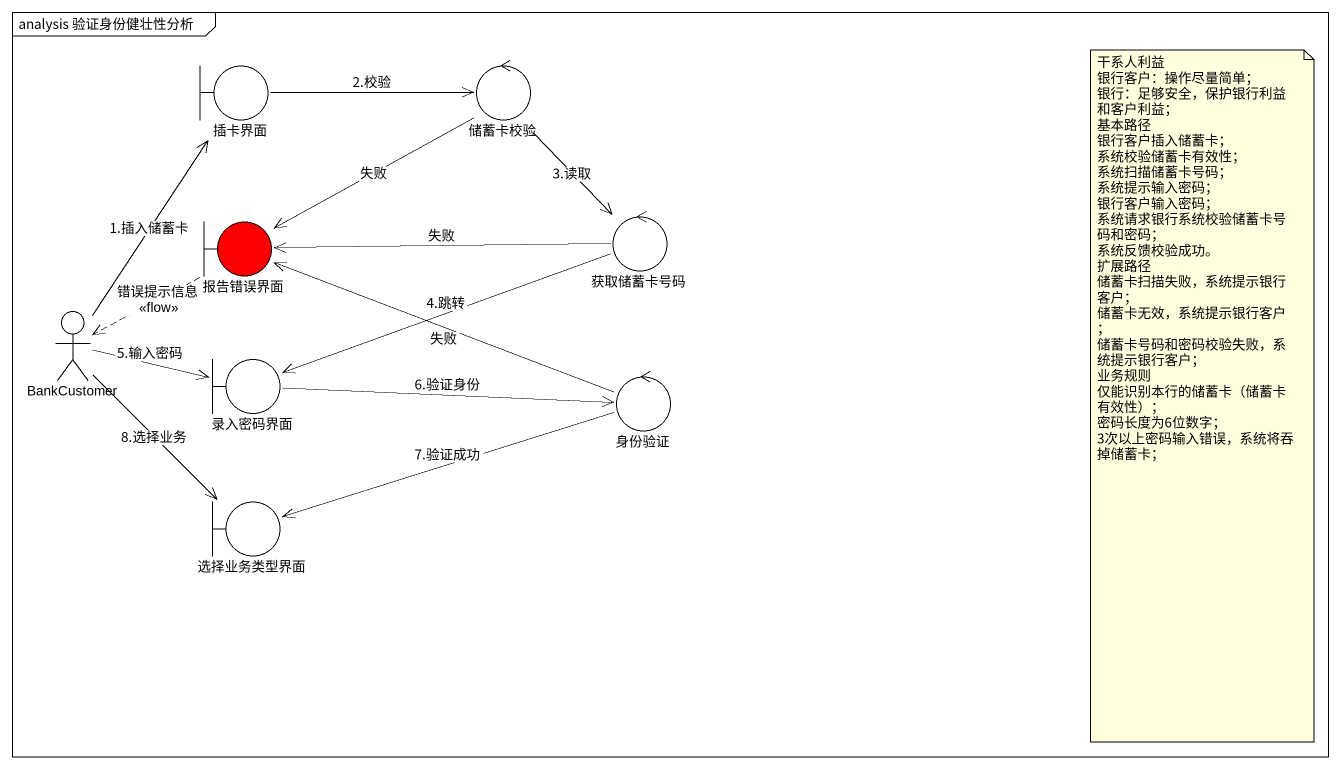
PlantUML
@startuml
mainframe analysis 验证身份健壮性分析
boundary 插卡界面
control 储蓄卡校验
boundary 报告错误界面 #FF0000
control 获取储蓄卡号码
actor BankCustomer
boundary 录入密码界面
control 身份验证
boundary 选择业务类型界面
插卡界面 -right-> 储蓄卡校验 : 2.校验
储蓄卡校验 --> 报告错误界面 : 失败
储蓄卡校验 --> 获取储蓄卡号码 : 3.读取
报告错误界面 ..> BankCustomer : 错误提示信息\n<<flow>>
获取储蓄卡号码 -left-> 报告错误界面 : 失败
获取储蓄卡号码 -left-> 录入密码界面 : 4.跳转
BankCustomer -up-> 插卡界面 : 1.插入储蓄卡
BankCustomer -right-> 录入密码界面 : 5.输入密码
BankCustomer --> 选择业务类型界面 : 8.选择业务
录入密码界面 -right-> 身份验证 : 6.验证身份
身份验证 -left-> 报告错误界面 : 失败
身份验证 -left-> 选择业务类型界面 : 7.验证成功
note as N1
  干系人利益
  银行客户：操作尽量简单；
  银行：足够安全，保护银行利益和客户利益；
  基本路径
  银行客户插入储蓄卡；
  系统校验储蓄卡有效性；
  系统扫描储蓄卡号码；
  系统提示输入密码；
  银行客户输入密码；
  系统请求银行系统校验储蓄卡号码和密码；
  系统反馈校验成功。
  扩展路径
  储蓄卡扫描失败，系统提示银行客户；
  储蓄卡无效，系统提示银行客户；
  储蓄卡号码和密码校验失败，系统提示银行客户；
  业务规则
  仅能识别本行的储蓄卡（储蓄卡有效性）；
  密码长度为6位数字；
  3次以上密码输入错误，系统将吞掉储蓄卡；
end note
@enduml
